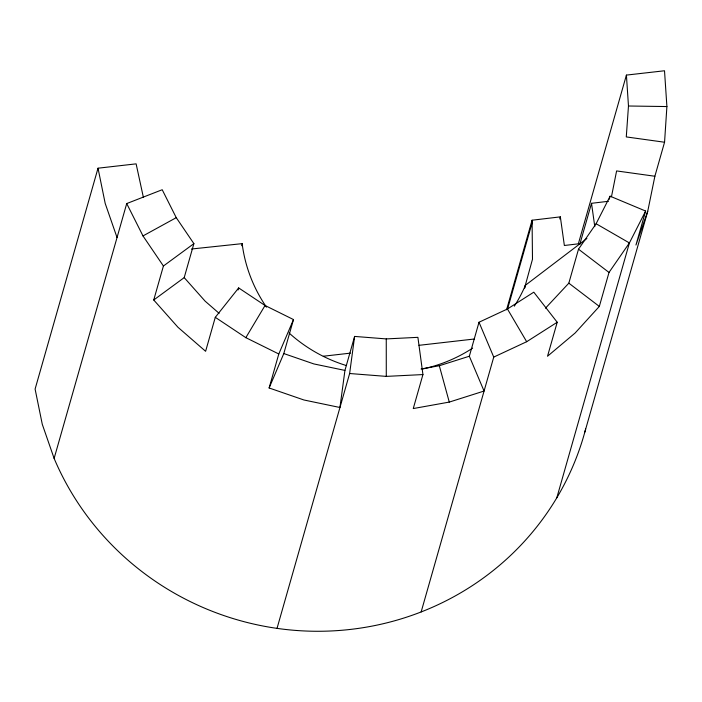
<?xml version="1.0" encoding="UTF-8"?>
<svg xmlns="http://www.w3.org/2000/svg" width="702" height="702" viewBox="0 0 702 702"><rect width="100%" height="100%" fill="white"/><g stroke="black" fill="none" stroke-linecap="round" stroke-linejoin="round"><path stroke-width="1.05" d="M584.819 432.151L647.744 211.258L654.878 176.246L664.557 142.234L666.9 106.555L664.513 70.762L626.412 75.096L578.387 243.708M626.412 75.096L628.474 106.002L626.281 136.916L664.557 142.234M545.472 308.187L568.831 283.169L578.509 249.184L596.112 223.727L610.117 196.191L645.629 211.048L629.404 242.945L609.011 272.446L599.332 306.423L575.131 333.011L547.525 356.239L557.212 322.253L533.792 292.181L507.441 308.985L479.01 322.244L469.331 356.23L484.064 391.049L449.28 402.088L413.259 408.555L422.937 374.57L417.901 337.337L386.258 338.908L354.615 336.425L344.936 370.41L339.943 407.493L303.913 399.982L269.12 387.969L278.799 353.983L293.489 319.568L265.04 305.484L238.662 287.925L215.286 317.322L205.607 351.298L177.975 327.281L153.738 299.991L163.417 266.014L193.884 243.638L176.255 217.664L162.215 189.733L126.72 203.562L54.124 458.415A281.432 273.315 15.9 0 0 333.722 630.835A281.432 273.315 15.9 0 0 585.661 429.01M277.027 628.369L349.631 373.517L354.615 336.425M611.468 196.735L616.602 170.928L654.878 176.246M524.517 288.206L532.485 259.24L532.081 220.217L560.345 216.865L564.364 245.489L580.668 243.55M143.375 197.323L136.118 163.856L98.017 168.199L35.1 389.075L42.287 424.315L54.124 458.415M153.738 299.991L184.205 277.615L193.884 243.638M241.699 245.735L242.304 243.629L191.453 249.017M238.075 289.979L238.662 287.925M269.12 387.969L283.801 353.554L293.489 319.568M506.572 309.757L532.081 220.217M421.147 611.942L493.743 357.09L479.01 322.244M507.555 309.047L532.458 221.613M524.552 288.311L525.421 285.258L586.881 238.513M559.74 218.971L560.345 216.865M579.826 244.331L591.514 203.308L608.485 201.29M609.239 199.28L610.117 196.191M556.809 497.806L629.404 242.945L596.112 223.727M645.629 211.048L635.951 245.033L647.744 211.258M215.286 317.322L245.84 337.662L265.04 305.484M493.743 357.09L526.676 341.716L557.212 322.253M126.72 203.562L142.989 235.925L176.255 217.664M421.086 369.006L439.312 365.733L469.331 356.23M323.297 356.23L350.482 353.132M418.98 345.323L474.438 338.996M349.631 373.517L386.284 376.386L422.937 374.57M628.474 106.002L666.9 106.555M344.936 370.41L313.838 363.926L283.801 353.554M245.84 337.662L278.799 353.983M578.509 249.184L609.011 272.446M568.831 283.169L599.332 306.423M219.112 313.32L205.133 301.167L184.205 277.615M142.989 235.925L163.417 266.014M507.441 308.985L526.676 341.716M117.041 237.539L105.203 203.448L98.017 168.199M439.312 365.733L449.28 402.088M591.514 203.308L594.787 226.632M386.258 338.908L386.284 376.386M242.304 243.629L242.304 244.822A148.122 143.849 15.9 0 0 266.479 307.143M525.421 285.258A148.122 143.849 15.9 0 1 514.312 306.186M472.665 348.104A148.122 143.849 15.9 0 1 422.332 369.033M346.507 365.602A148.122 143.849 15.9 0 1 289.066 332.985"/></g></svg>
